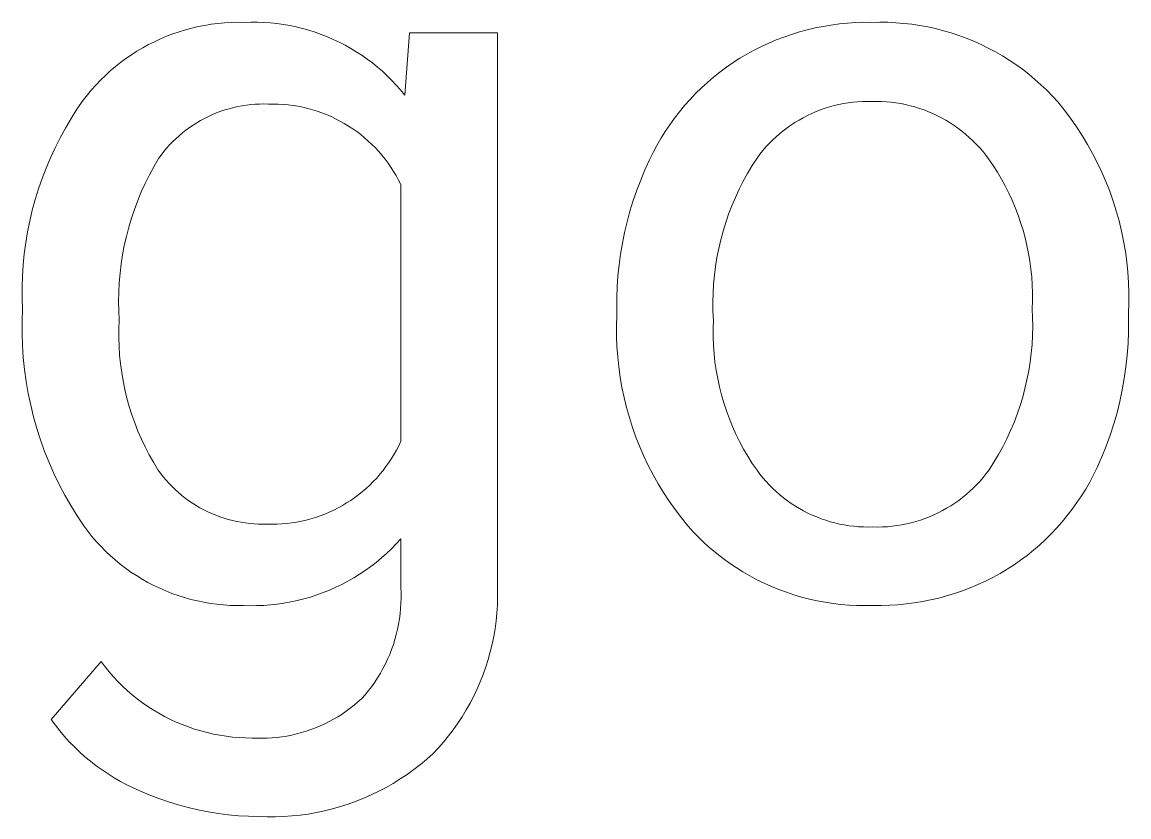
# Model space of a CAD drawing. Header units: millimetres. Extents: x 373 to 3451, y -552 to 1598.
# Drawn here: x 2631.74 to 2674.4, y -317.25 to -286.65 of the extents above; entities that cross this region are included whole.
import ezdxf

# ---------------------------------------------------------------- set-up
doc = ezdxf.new("R2010")
doc.units = ezdxf.units.MM
doc.header["$MEASUREMENT"] = 0
doc.layers.add('Domyślny', color=7, linetype='Continuous', true_color=0x000000)

msp = doc.modelspace()

# ---------------------------------------------------------------- linework, layer by layer
at = {"layer": 'Domyślny', "color": 18, "lineweight": 15, "true_color": 0x000000}
for p, q in [((2637.55, -287.101), (2637.792, -287.018)), ((2637.792, -287.018), (2638.037, -286.944)), ((2638.037, -286.944), (2638.284, -286.878)), ((2638.284, -286.878), (2638.533, -286.82)), ((2638.533, -286.82), (2638.784, -286.77)), ((2638.784, -286.77), (2639.036, -286.729)), ((2639.036, -286.729), (2639.29, -286.697)), ((2639.29, -286.697), (2639.545, -286.674)), ((2639.545, -286.674), (2639.8, -286.659)), ((2639.8, -286.659), (2640.055, -286.652)), ((2640.055, -286.652), (2640.311, -286.655)), ((2640.311, -286.655), (2640.563, -286.647)), ((2640.563, -286.647), (2640.814, -286.648)), ((2640.814, -286.648), (2641.065, -286.658)), ((2641.065, -286.658), (2641.316, -286.676)), ((2641.316, -286.676), (2641.566, -286.702)), ((2641.566, -286.702), (2641.815, -286.737)), ((2641.815, -286.737), (2642.063, -286.78)), ((2642.063, -286.78), (2642.309, -286.831)), ((2642.309, -286.831), (2642.554, -286.891)), ((2642.554, -286.891), (2642.796, -286.959)), ((2642.796, -286.959), (2643.036, -287.035)), ((2643.036, -287.035), (2643.273, -287.119)), ((2661.4, -287.118), (2661.701, -287.026)), ((2661.701, -287.026), (2662.004, -286.943)), ((2662.004, -286.943), (2662.309, -286.871)), ((2662.309, -286.871), (2662.617, -286.809)), ((2662.617, -286.809), (2662.927, -286.757)), ((2662.927, -286.757), (2663.238, -286.716)), ((2663.238, -286.716), (2663.551, -286.685)), ((2663.551, -286.685), (2663.864, -286.664)), ((2663.864, -286.664), (2664.178, -286.654)), ((2664.178, -286.654), (2664.492, -286.655)), ((2664.492, -286.655), (2664.802, -286.649)), ((2664.802, -286.649), (2665.111, -286.653)), ((2665.111, -286.653), (2665.421, -286.668)), ((2665.421, -286.668), (2665.729, -286.693)), ((2665.729, -286.693), (2666.037, -286.729)), ((2666.037, -286.729), (2666.343, -286.775)), ((2666.343, -286.775), (2666.647, -286.832)), ((2666.647, -286.832), (2666.95, -286.898)), ((2666.95, -286.898), (2667.25, -286.976)), ((2667.25, -286.976), (2667.547, -287.063)), ((2636.615, -287.514), (2636.843, -287.399)), ((2636.843, -287.399), (2637.076, -287.292)), ((2637.076, -287.292), (2637.311, -287.192)), ((2637.311, -287.192), (2637.55, -287.101)), ((2643.273, -287.119), (2643.507, -287.211)), ((2643.507, -287.211), (2643.737, -287.311)), ((2643.737, -287.311), (2643.965, -287.419)), ((2643.965, -287.419), (2644.188, -287.534)), ((2646.491, -289.453), (2646.676, -287.054)), ((2646.676, -287.054), (2650.058, -287.054)), ((2650.058, -287.054), (2650.058, -308.188)), ((2660.236, -287.587), (2660.521, -287.455)), ((2660.521, -287.455), (2660.81, -287.333)), ((2660.81, -287.333), (2661.104, -287.221)), ((2661.104, -287.221), (2661.4, -287.118)), ((2667.547, -287.063), (2667.841, -287.16)), ((2667.841, -287.16), (2668.131, -287.267)), ((2668.131, -287.267), (2668.418, -287.384)), ((2668.418, -287.384), (2668.7, -287.511)), ((2635.955, -287.904), (2636.17, -287.766)), ((2636.17, -287.766), (2636.39, -287.636)), ((2636.39, -287.636), (2636.615, -287.514)), ((2644.188, -287.534), (2644.408, -287.656)), ((2644.408, -287.656), (2644.623, -287.786)), ((2644.623, -287.786), (2644.834, -287.924)), ((2659.409, -288.038), (2659.679, -287.879)), ((2659.679, -287.879), (2659.955, -287.728)), ((2659.955, -287.728), (2660.236, -287.587)), ((2668.7, -287.511), (2668.978, -287.647)), ((2668.978, -287.647), (2669.252, -287.792)), ((2669.252, -287.792), (2669.52, -287.947)), ((2635.338, -288.359), (2635.538, -288.201)), ((2635.538, -288.201), (2635.744, -288.049)), ((2635.744, -288.049), (2635.955, -287.904)), ((2644.834, -287.924), (2645.04, -288.068)), ((2645.04, -288.068), (2645.241, -288.219)), ((2645.241, -288.219), (2645.437, -288.376)), ((2658.888, -288.385), (2659.146, -288.207)), ((2659.146, -288.207), (2659.409, -288.038)), ((2669.52, -287.947), (2669.783, -288.11)), ((2669.783, -288.11), (2670.04, -288.283)), ((2670.04, -288.283), (2670.291, -288.464)), ((2634.77, -288.875), (2634.953, -288.697)), ((2634.953, -288.697), (2635.143, -288.525)), ((2635.143, -288.525), (2635.338, -288.359)), ((2645.437, -288.376), (2645.628, -288.541)), ((2645.628, -288.541), (2645.812, -288.711)), ((2645.812, -288.711), (2645.991, -288.888)), ((2658.393, -288.766), (2658.637, -288.571)), ((2658.637, -288.571), (2658.888, -288.385)), ((2670.291, -288.464), (2670.536, -288.653)), ((2670.536, -288.653), (2670.774, -288.851)), ((2634.422, -289.25), (2634.593, -289.06)), ((2634.593, -289.06), (2634.77, -288.875)), ((2645.991, -288.888), (2646.164, -289.071)), ((2646.164, -289.071), (2646.331, -289.259)), ((2657.924, -289.18), (2658.155, -288.969)), ((2658.155, -288.969), (2658.393, -288.766)), ((2670.774, -288.851), (2671.006, -289.057)), ((2671.006, -289.057), (2671.23, -289.27)), ((2634.1, -289.647), (2634.258, -289.446)), ((2634.258, -289.446), (2634.422, -289.25)), ((2646.331, -289.259), (2646.491, -289.453)), ((2657.485, -289.625), (2657.701, -289.399)), ((2657.701, -289.399), (2657.924, -289.18)), ((2671.23, -289.27), (2671.447, -289.491)), ((2671.447, -289.491), (2671.656, -289.719)), ((2633.629, -290.36), (2633.859, -290)), ((2633.859, -290), (2634.1, -289.647)), ((2639.721, -289.979), (2639.558, -290.027)), ((2639.885, -289.936), (2639.721, -289.979)), ((2640.051, -289.899), (2639.885, -289.936)), ((2640.218, -289.868), (2640.051, -289.899)), ((2640.386, -289.842), (2640.218, -289.868)), ((2640.555, -289.822), (2640.386, -289.842)), ((2640.724, -289.808), (2640.555, -289.822)), ((2640.894, -289.8), (2640.724, -289.808)), ((2641.064, -289.798), (2640.894, -289.8)), ((2641.234, -289.801), (2641.064, -289.798)), ((2641.425, -289.799), (2641.234, -289.801)), ((2641.616, -289.804), (2641.425, -289.799)), ((2641.807, -289.815), (2641.616, -289.804)), ((2641.997, -289.833), (2641.807, -289.815)), ((2642.187, -289.857), (2641.997, -289.833)), ((2642.375, -289.888), (2642.187, -289.857)), ((2642.563, -289.926), (2642.375, -289.888)), ((2642.749, -289.97), (2642.563, -289.926)), ((2642.933, -290.02), (2642.749, -289.97)), ((2643.116, -290.077), (2642.933, -290.02)), ((2657.077, -290.099), (2657.277, -289.859)), ((2657.277, -289.859), (2657.485, -289.625)), ((2662.514, -290.026), (2662.343, -290.092)), ((2662.687, -289.965), (2662.514, -290.026)), ((2662.862, -289.91), (2662.687, -289.965)), ((2663.039, -289.862), (2662.862, -289.91)), ((2663.217, -289.82), (2663.039, -289.862)), ((2663.397, -289.783), (2663.217, -289.82)), ((2663.578, -289.754), (2663.397, -289.783)), ((2663.76, -289.73), (2663.578, -289.754)), ((2663.943, -289.713), (2663.76, -289.73)), ((2664.126, -289.702), (2663.943, -289.713)), ((2664.309, -289.697), (2664.126, -289.702)), ((2664.492, -289.699), (2664.309, -289.697)), ((2664.679, -289.697), (2664.492, -289.699)), ((2664.865, -289.702), (2664.679, -289.697)), ((2665.051, -289.713), (2664.865, -289.702)), ((2665.236, -289.73), (2665.051, -289.713)), ((2665.421, -289.754), (2665.236, -289.73)), ((2665.605, -289.785), (2665.421, -289.754)), ((2665.787, -289.821), (2665.605, -289.785)), ((2665.968, -289.864), (2665.787, -289.821)), ((2666.148, -289.913), (2665.968, -289.864)), ((2666.326, -289.969), (2666.148, -289.913)), ((2666.502, -290.03), (2666.326, -289.969)), ((2671.656, -289.719), (2671.907, -290.03)), ((2633.411, -290.728), (2633.629, -290.36)), ((2638.625, -290.432), (2638.478, -290.518)), ((2638.774, -290.351), (2638.625, -290.432)), ((2638.926, -290.276), (2638.774, -290.351)), ((2639.081, -290.205), (2638.926, -290.276)), ((2639.238, -290.141), (2639.081, -290.205)), ((2639.397, -290.081), (2639.238, -290.141)), ((2639.558, -290.027), (2639.397, -290.081)), ((2643.296, -290.14), (2643.116, -290.077)), ((2643.474, -290.209), (2643.296, -290.14)), ((2643.65, -290.285), (2643.474, -290.209)), ((2643.823, -290.367), (2643.65, -290.285)), ((2643.993, -290.454), (2643.823, -290.367)), ((2656.703, -290.6), (2656.886, -290.346)), ((2656.886, -290.346), (2657.077, -290.099)), ((2661.686, -290.416), (2661.529, -290.511)), ((2661.846, -290.327), (2661.686, -290.416)), ((2662.009, -290.243), (2661.846, -290.327)), ((2662.175, -290.165), (2662.009, -290.243)), ((2662.343, -290.092), (2662.175, -290.165)), ((2666.675, -290.098), (2666.502, -290.03)), ((2666.847, -290.171), (2666.675, -290.098)), ((2667.015, -290.25), (2666.847, -290.171)), ((2667.181, -290.335), (2667.015, -290.25)), ((2667.343, -290.426), (2667.181, -290.335)), ((2667.503, -290.523), (2667.343, -290.426)), ((2671.907, -290.03), (2672.148, -290.35)), ((2672.148, -290.35), (2672.377, -290.677)), ((2633.206, -291.103), (2633.411, -290.728)), ((2638.057, -290.805), (2637.923, -290.91)), ((2638.194, -290.704), (2638.057, -290.805)), ((2638.334, -290.609), (2638.194, -290.704)), ((2638.478, -290.518), (2638.334, -290.609)), ((2644.16, -290.548), (2643.993, -290.454)), ((2644.323, -290.647), (2644.16, -290.548)), ((2644.483, -290.751), (2644.323, -290.647)), ((2644.639, -290.862), (2644.483, -290.751)), ((2644.792, -290.977), (2644.639, -290.862)), ((2656.364, -291.125), (2656.529, -290.86)), ((2656.529, -290.86), (2656.703, -290.6)), ((2661.079, -290.828), (2660.937, -290.944)), ((2661.225, -290.717), (2661.079, -290.828)), ((2661.375, -290.612), (2661.225, -290.717)), ((2661.529, -290.511), (2661.375, -290.612)), ((2667.659, -290.624), (2667.503, -290.523)), ((2667.811, -290.732), (2667.659, -290.624)), ((2667.96, -290.844), (2667.811, -290.732)), ((2668.104, -290.961), (2667.96, -290.844)), ((2672.377, -290.677), (2672.595, -291.012)), ((2633.014, -291.484), (2633.206, -291.103)), ((2637.546, -291.252), (2637.428, -291.374)), ((2637.668, -291.134), (2637.546, -291.252)), ((2637.794, -291.019), (2637.668, -291.134)), ((2637.923, -290.91), (2637.794, -291.019)), ((2644.94, -291.098), (2644.792, -290.977)), ((2645.084, -291.224), (2644.94, -291.098)), ((2645.223, -291.355), (2645.084, -291.224)), ((2656.208, -291.396), (2656.364, -291.125)), ((2660.665, -291.19), (2660.535, -291.32)), ((2660.799, -291.065), (2660.665, -291.19)), ((2660.937, -290.944), (2660.799, -291.065)), ((2668.245, -291.084), (2668.104, -290.961)), ((2668.381, -291.211), (2668.245, -291.084)), ((2668.513, -291.342), (2668.381, -291.211)), ((2672.595, -291.012), (2672.802, -291.354)), ((2632.834, -291.872), (2633.014, -291.484)), ((2637.205, -291.631), (2637.101, -291.765)), ((2637.314, -291.501), (2637.205, -291.631)), ((2637.428, -291.374), (2637.314, -291.501)), ((2645.358, -291.49), (2645.223, -291.355)), ((2645.488, -291.631), (2645.358, -291.49)), ((2645.613, -291.775), (2645.488, -291.631)), ((2655.924, -291.953), (2656.061, -291.672)), ((2656.061, -291.672), (2656.208, -291.396)), ((2660.29, -291.593), (2660.175, -291.735)), ((2660.411, -291.454), (2660.29, -291.593)), ((2660.535, -291.32), (2660.411, -291.454)), ((2668.64, -291.479), (2668.513, -291.342)), ((2668.762, -291.619), (2668.64, -291.479)), ((2668.879, -291.764), (2668.762, -291.619)), ((2672.802, -291.354), (2672.997, -291.703)), ((2672.997, -291.703), (2673.18, -292.058)), ((2632.668, -292.266), (2632.834, -291.872)), ((2637.001, -291.902), (2636.819, -292.214)), ((2637.101, -291.765), (2637.001, -291.902)), ((2645.733, -291.924), (2645.613, -291.775)), ((2645.847, -292.077), (2645.733, -291.924)), ((2645.957, -292.234), (2645.847, -292.077)), ((2655.747, -292.337), (2655.924, -291.953)), ((2660.065, -291.882), (2659.877, -292.173)), ((2660.175, -291.735), (2660.065, -291.882)), ((2668.992, -291.912), (2668.879, -291.764)), ((2669.164, -292.165), (2668.992, -291.912)), ((2673.18, -292.058), (2673.351, -292.42)), ((2632.515, -292.665), (2632.668, -292.266)), ((2636.647, -292.532), (2636.487, -292.856)), ((2636.819, -292.214), (2636.647, -292.532)), ((2646.06, -292.394), (2645.957, -292.234)), ((2646.159, -292.558), (2646.06, -292.394)), ((2646.251, -292.726), (2646.159, -292.558)), ((2655.583, -292.727), (2655.747, -292.337)), ((2659.7, -292.47), (2659.533, -292.773)), ((2659.877, -292.173), (2659.7, -292.47)), ((2669.328, -292.424), (2669.164, -292.165)), ((2669.484, -292.687), (2669.328, -292.424)), ((2673.351, -292.42), (2673.51, -292.787)), ((2632.375, -293.069), (2632.515, -292.665)), ((2636.487, -292.856), (2636.338, -293.185)), ((2646.338, -292.896), (2646.251, -292.726)), ((2646.338, -302.786), (2646.338, -292.896)), ((2655.432, -293.122), (2655.583, -292.727)), ((2659.533, -292.773), (2659.376, -293.082)), ((2669.63, -292.956), (2669.484, -292.687)), ((2669.768, -293.229), (2669.63, -292.956)), ((2673.51, -292.787), (2673.656, -293.159)), ((2632.249, -293.477), (2632.375, -293.069)), ((2636.338, -293.185), (2636.199, -293.519)), ((2655.294, -293.521), (2655.432, -293.122)), ((2659.23, -293.396), (2659.095, -293.715)), ((2659.376, -293.082), (2659.23, -293.396)), ((2669.896, -293.507), (2669.768, -293.229)), ((2673.656, -293.159), (2673.789, -293.536)), ((2632.137, -293.889), (2632.249, -293.477)), ((2636.073, -293.857), (2635.958, -294.2)), ((2636.199, -293.519), (2636.073, -293.857)), ((2655.169, -293.925), (2655.294, -293.521)), ((2659.095, -293.715), (2658.971, -294.039)), ((2670.015, -293.789), (2669.896, -293.507)), ((2670.125, -294.075), (2670.015, -293.789)), ((2673.789, -293.536), (2673.909, -293.917)), ((2632.039, -294.305), (2632.137, -293.889)), ((2635.958, -294.2), (2635.854, -294.546)), ((2655.058, -294.333), (2655.169, -293.925)), ((2658.971, -294.039), (2658.858, -294.366)), ((2670.225, -294.364), (2670.125, -294.075)), ((2673.909, -293.917), (2674.017, -294.302)), ((2631.954, -294.724), (2632.039, -294.305)), ((2635.854, -294.546), (2635.763, -294.896)), ((2654.96, -294.744), (2655.058, -294.333)), ((2658.757, -294.697), (2658.667, -295.032)), ((2658.858, -294.366), (2658.757, -294.697)), ((2670.316, -294.657), (2670.225, -294.364)), ((2670.396, -294.952), (2670.316, -294.657)), ((2674.017, -294.302), (2674.111, -294.69)), ((2674.111, -294.69), (2674.192, -295.082)), ((2631.884, -295.146), (2631.954, -294.724)), ((2635.763, -294.896), (2635.683, -295.248)), ((2654.876, -295.159), (2654.96, -294.744)), ((2658.667, -295.032), (2658.588, -295.369)), ((2670.467, -295.25), (2670.396, -294.952)), ((2674.192, -295.082), (2674.26, -295.476)), ((2631.787, -295.995), (2631.828, -295.57)), ((2631.828, -295.57), (2631.884, -295.146)), ((2635.683, -295.248), (2635.616, -295.603)), ((2654.806, -295.576), (2654.876, -295.159)), ((2658.588, -295.369), (2658.521, -295.709)), ((2670.528, -295.55), (2670.467, -295.25)), ((2670.579, -295.851), (2670.528, -295.55)), ((2674.26, -295.476), (2674.314, -295.872)), ((2631.76, -296.421), (2631.787, -295.995)), ((2635.56, -295.96), (2635.517, -296.319)), ((2635.616, -295.603), (2635.56, -295.96)), ((2654.707, -296.415), (2654.749, -295.995)), ((2654.749, -295.995), (2654.806, -295.576)), ((2658.521, -295.709), (2658.466, -296.051)), ((2670.62, -296.155), (2670.579, -295.851)), ((2674.314, -295.872), (2674.355, -296.269)), ((2631.747, -296.849), (2631.76, -296.421)), ((2635.517, -296.319), (2635.486, -296.679)), ((2654.679, -296.837), (2654.707, -296.415)), ((2658.423, -296.394), (2658.391, -296.739)), ((2658.466, -296.051), (2658.423, -296.394)), ((2670.651, -296.459), (2670.62, -296.155)), ((2674.355, -296.269), (2674.382, -296.668)), ((2631.748, -297.276), (2631.747, -296.849)), ((2635.486, -296.679), (2635.467, -297.04)), ((2654.664, -297.26), (2654.679, -296.837)), ((2658.391, -296.739), (2658.372, -297.085)), ((2670.671, -296.765), (2670.651, -296.459)), ((2670.682, -297.071), (2670.671, -296.765)), ((2674.382, -296.668), (2674.396, -297.068)), ((2631.764, -297.703), (2631.748, -297.276)), ((2635.467, -297.04), (2635.46, -297.401)), ((2654.664, -297.683), (2654.664, -297.26)), ((2658.372, -297.085), (2658.364, -297.431)), ((2670.682, -297.377), (2670.682, -297.071)), ((2674.396, -297.068), (2674.396, -297.467)), ((2631.746, -298.167), (2631.764, -297.703)), ((2635.46, -297.401), (2635.466, -297.762)), ((2654.664, -297.939), (2654.664, -297.683)), ((2658.364, -297.431), (2658.368, -297.777)), ((2670.672, -297.683), (2670.682, -297.377)), ((2670.688, -298.026), (2670.672, -297.683)), ((2674.396, -297.467), (2674.382, -297.867)), ((2635.466, -297.762), (2635.484, -298.123)), ((2635.484, -298.123), (2635.471, -298.459)), ((2654.652, -298.337), (2654.664, -297.939)), ((2658.368, -297.777), (2658.384, -298.123)), ((2658.384, -298.123), (2658.374, -298.446)), ((2670.692, -298.37), (2670.688, -298.026)), ((2674.382, -298.123), (2674.381, -298.574)), ((2674.382, -297.867), (2674.382, -298.123)), ((2631.745, -298.632), (2631.746, -298.167)), ((2635.471, -298.459), (2635.47, -298.795)), ((2654.653, -298.735), (2654.652, -298.337)), ((2658.374, -298.446), (2658.375, -298.768)), ((2670.684, -298.714), (2670.692, -298.37)), ((2631.76, -299.096), (2631.745, -298.632)), ((2635.47, -298.795), (2635.481, -299.131)), ((2654.668, -299.132), (2654.653, -298.735)), ((2658.375, -298.768), (2658.388, -299.091)), ((2670.665, -299.057), (2670.684, -298.714)), ((2674.381, -298.574), (2674.364, -299.024)), ((2631.791, -299.56), (2631.76, -299.096)), ((2635.481, -299.131), (2635.502, -299.466)), ((2654.696, -299.53), (2654.668, -299.132)), ((2658.388, -299.091), (2658.411, -299.413)), ((2670.591, -299.74), (2670.634, -299.399)), ((2670.634, -299.399), (2670.665, -299.057)), ((2674.364, -299.024), (2674.332, -299.473)), ((2631.838, -300.022), (2631.791, -299.56)), ((2635.502, -299.466), (2635.536, -299.8)), ((2635.536, -299.8), (2635.581, -300.133)), ((2654.738, -299.925), (2654.696, -299.53)), ((2658.411, -299.413), (2658.446, -299.734)), ((2658.446, -299.734), (2658.492, -300.053)), ((2670.536, -300.08), (2670.591, -299.74)), ((2674.332, -299.473), (2674.284, -299.92)), ((2631.901, -300.483), (2631.838, -300.022)), ((2635.581, -300.133), (2635.637, -300.464)), ((2654.793, -300.32), (2654.738, -299.925)), ((2658.492, -300.053), (2658.55, -300.37)), ((2670.47, -300.417), (2670.536, -300.08)), ((2674.284, -299.92), (2674.221, -300.366)), ((2631.98, -300.941), (2631.901, -300.483)), ((2635.637, -300.464), (2635.705, -300.793)), ((2654.862, -300.712), (2654.793, -300.32)), ((2658.55, -300.37), (2658.618, -300.686)), ((2658.618, -300.686), (2658.697, -300.999)), ((2670.393, -300.752), (2670.47, -300.417)), ((2674.221, -300.366), (2674.143, -300.81)), ((2632.075, -301.395), (2631.98, -300.941)), ((2635.705, -300.793), (2635.784, -301.12)), ((2654.943, -301.101), (2654.862, -300.712)), ((2655.038, -301.488), (2654.943, -301.101)), ((2658.697, -300.999), (2658.787, -301.309)), ((2670.203, -301.413), (2670.304, -301.084)), ((2670.304, -301.084), (2670.393, -300.752)), ((2674.143, -300.81), (2674.049, -301.25)), ((2632.186, -301.847), (2632.075, -301.395)), ((2635.784, -301.12), (2635.874, -301.443)), ((2635.874, -301.443), (2635.975, -301.764)), ((2655.146, -301.871), (2655.038, -301.488)), ((2658.787, -301.309), (2658.888, -301.615)), ((2670.092, -301.738), (2670.203, -301.413)), ((2674.049, -301.25), (2673.94, -301.687)), ((2632.312, -302.294), (2632.186, -301.847)), ((2635.975, -301.764), (2636.087, -302.08)), ((2655.267, -302.25), (2655.146, -301.871)), ((2658.888, -301.615), (2659, -301.918)), ((2659, -301.918), (2659.122, -302.217)), ((2669.97, -302.06), (2670.092, -301.738)), ((2673.94, -301.687), (2673.816, -302.12)), ((2632.454, -302.736), (2632.312, -302.294)), ((2636.087, -302.08), (2636.21, -302.393)), ((2636.21, -302.393), (2636.343, -302.701)), ((2655.401, -302.625), (2655.267, -302.25)), ((2659.122, -302.217), (2659.254, -302.511)), ((2669.692, -302.689), (2669.836, -302.377)), ((2669.836, -302.377), (2669.97, -302.06)), ((2673.816, -302.12), (2673.677, -302.548)), ((2632.611, -303.174), (2632.454, -302.736)), ((2636.343, -302.701), (2636.487, -303.005)), ((2646.257, -302.957), (2646.338, -302.786)), ((2655.547, -302.995), (2655.401, -302.625)), ((2659.254, -302.511), (2659.396, -302.8)), ((2659.396, -302.8), (2659.549, -303.085)), ((2669.538, -302.996), (2669.692, -302.689)), ((2673.677, -302.548), (2673.524, -302.972)), ((2632.783, -303.605), (2632.611, -303.174)), ((2636.487, -303.005), (2636.641, -303.303)), ((2646.077, -303.289), (2646.17, -303.125)), ((2646.17, -303.125), (2646.257, -302.957)), ((2655.706, -303.36), (2655.547, -302.995)), ((2659.549, -303.085), (2659.711, -303.364)), ((2669.372, -303.298), (2669.538, -302.996)), ((2673.524, -302.972), (2673.355, -303.389)), ((2632.97, -304.03), (2632.783, -303.605)), ((2636.641, -303.303), (2636.806, -303.596)), ((2636.806, -303.596), (2636.98, -303.883)), ((2645.766, -303.762), (2645.876, -303.608)), ((2645.876, -303.608), (2645.979, -303.451)), ((2645.979, -303.451), (2646.077, -303.289)), ((2655.877, -303.72), (2655.706, -303.36)), ((2659.711, -303.364), (2659.883, -303.637)), ((2659.883, -303.637), (2660.065, -303.904)), ((2669.012, -303.883), (2669.197, -303.593)), ((2669.197, -303.593), (2669.372, -303.298)), ((2673.355, -303.389), (2673.173, -303.801)), ((2633.172, -304.449), (2632.97, -304.03)), ((2636.98, -303.883), (2637.08, -304.02)), ((2637.08, -304.02), (2637.184, -304.153)), ((2645.408, -304.201), (2645.532, -304.059)), ((2645.532, -304.059), (2645.652, -303.913)), ((2645.652, -303.913), (2645.766, -303.762)), ((2656.06, -304.073), (2655.877, -303.72)), ((2656.255, -304.42), (2656.06, -304.073)), ((2660.065, -303.904), (2660.176, -304.051)), ((2660.176, -304.051), (2660.292, -304.195)), ((2668.785, -304.176), (2668.901, -304.032)), ((2668.901, -304.032), (2669.012, -303.883)), ((2673.036, -304.081), (2672.89, -304.356)), ((2673.173, -303.801), (2673.036, -304.081)), ((2633.388, -304.86), (2633.172, -304.449)), ((2637.184, -304.153), (2637.293, -304.283)), ((2637.293, -304.283), (2637.406, -304.408)), ((2637.406, -304.408), (2637.523, -304.53)), ((2645.006, -304.599), (2645.144, -304.471)), ((2645.144, -304.471), (2645.278, -304.338)), ((2645.278, -304.338), (2645.408, -304.201)), ((2656.462, -304.761), (2656.255, -304.42)), ((2660.292, -304.195), (2660.414, -304.334)), ((2660.414, -304.334), (2660.54, -304.469)), ((2660.54, -304.469), (2660.671, -304.6)), ((2668.406, -304.584), (2668.537, -304.453)), ((2668.537, -304.453), (2668.663, -304.317)), ((2668.663, -304.317), (2668.785, -304.176)), ((2672.89, -304.356), (2672.734, -304.626)), ((2633.619, -305.264), (2633.388, -304.86)), ((2637.523, -304.53), (2637.644, -304.648)), ((2637.644, -304.648), (2637.77, -304.761)), ((2637.77, -304.761), (2637.899, -304.87)), ((2637.899, -304.87), (2638.032, -304.975)), ((2644.409, -305.061), (2644.564, -304.953)), ((2644.564, -304.953), (2644.715, -304.84)), ((2644.715, -304.84), (2644.863, -304.722)), ((2644.863, -304.722), (2645.006, -304.599)), ((2656.68, -305.094), (2656.462, -304.761)), ((2660.671, -304.6), (2660.806, -304.726)), ((2660.806, -304.726), (2660.945, -304.847)), ((2660.945, -304.847), (2661.089, -304.964)), ((2667.84, -305.063), (2667.988, -304.951)), ((2667.988, -304.951), (2668.132, -304.834)), ((2668.132, -304.834), (2668.271, -304.711)), ((2668.271, -304.711), (2668.406, -304.584)), ((2672.57, -304.891), (2672.396, -305.15)), ((2672.734, -304.626), (2672.57, -304.891)), ((2633.863, -305.659), (2633.619, -305.264)), ((2638.032, -304.975), (2638.168, -305.075)), ((2638.168, -305.075), (2638.308, -305.17)), ((2638.308, -305.17), (2638.45, -305.26)), ((2638.45, -305.26), (2638.596, -305.346)), ((2638.596, -305.346), (2638.745, -305.426)), ((2643.754, -305.436), (2643.923, -305.351)), ((2643.923, -305.351), (2644.088, -305.26)), ((2644.088, -305.26), (2644.25, -305.163)), ((2644.25, -305.163), (2644.409, -305.061)), ((2656.909, -305.419), (2656.68, -305.094)), ((2661.089, -304.964), (2661.236, -305.075)), ((2661.236, -305.075), (2661.388, -305.181)), ((2661.388, -305.181), (2661.543, -305.282)), ((2661.543, -305.282), (2661.701, -305.377)), ((2661.701, -305.377), (2661.863, -305.467)), ((2667.212, -305.458), (2667.374, -305.368)), ((2667.374, -305.368), (2667.533, -305.272)), ((2667.533, -305.272), (2667.688, -305.17)), ((2667.688, -305.17), (2667.84, -305.063)), ((2672.396, -305.15), (2672.214, -305.403)), ((2634.121, -306.046), (2633.863, -305.659)), ((2638.745, -305.426), (2638.897, -305.501)), ((2638.897, -305.501), (2639.051, -305.571)), ((2639.051, -305.571), (2639.207, -305.636)), ((2639.207, -305.636), (2639.365, -305.695)), ((2639.365, -305.695), (2639.525, -305.749)), ((2639.525, -305.749), (2639.687, -305.797)), ((2639.687, -305.797), (2639.851, -305.839)), ((2642.69, -305.819), (2642.873, -305.771)), ((2642.873, -305.771), (2643.054, -305.716)), ((2643.054, -305.716), (2643.232, -305.655)), ((2643.232, -305.655), (2643.409, -305.588)), ((2643.409, -305.588), (2643.583, -305.515)), ((2643.583, -305.515), (2643.754, -305.436)), ((2657.149, -305.736), (2656.909, -305.419)), ((2657.4, -306.046), (2657.149, -305.736)), ((2661.863, -305.467), (2662.027, -305.551)), ((2662.027, -305.551), (2662.195, -305.629)), ((2662.195, -305.629), (2662.365, -305.702)), ((2662.365, -305.702), (2662.538, -305.768)), ((2662.538, -305.768), (2662.712, -305.828)), ((2666.361, -305.823), (2666.536, -305.762)), ((2666.536, -305.762), (2666.709, -305.695)), ((2666.709, -305.695), (2666.879, -305.622)), ((2666.879, -305.622), (2667.047, -305.543)), ((2667.047, -305.543), (2667.212, -305.458)), ((2672.024, -305.65), (2671.825, -305.891)), ((2672.214, -305.403), (2672.024, -305.65)), ((2634.274, -306.25), (2634.121, -306.046)), ((2639.851, -305.839), (2640.016, -305.876)), ((2640.016, -305.876), (2640.182, -305.907)), ((2640.182, -305.907), (2640.349, -305.933)), ((2640.349, -305.933), (2640.517, -305.953)), ((2640.517, -305.953), (2640.686, -305.967)), ((2640.686, -305.967), (2640.855, -305.975)), ((2640.855, -305.975), (2641.024, -305.977)), ((2641.024, -305.977), (2641.193, -305.974)), ((2641.193, -305.974), (2641.381, -305.977)), ((2641.381, -305.977), (2641.57, -305.974)), ((2641.57, -305.974), (2641.759, -305.965)), ((2641.759, -305.965), (2641.947, -305.949)), ((2641.947, -305.949), (2642.134, -305.926)), ((2642.134, -305.926), (2642.321, -305.897)), ((2642.321, -305.897), (2642.506, -305.861)), ((2642.506, -305.861), (2642.69, -305.819)), ((2657.608, -306.273), (2657.4, -306.046)), ((2662.712, -305.828), (2662.889, -305.882)), ((2662.889, -305.882), (2663.068, -305.93)), ((2663.068, -305.93), (2663.248, -305.972)), ((2663.248, -305.972), (2663.429, -306.008)), ((2663.429, -306.008), (2663.612, -306.037)), ((2663.612, -306.037), (2663.795, -306.06)), ((2663.795, -306.06), (2663.979, -306.076)), ((2663.979, -306.076), (2664.164, -306.086)), ((2664.164, -306.086), (2664.348, -306.089)), ((2664.348, -306.089), (2664.533, -306.087)), ((2664.533, -306.087), (2664.719, -306.089)), ((2664.719, -306.089), (2664.904, -306.085)), ((2664.904, -306.085), (2665.09, -306.075)), ((2665.09, -306.075), (2665.274, -306.058)), ((2665.274, -306.058), (2665.458, -306.035)), ((2665.458, -306.035), (2665.642, -306.005)), ((2665.642, -306.005), (2665.824, -305.969)), ((2665.824, -305.969), (2666.004, -305.927)), ((2666.004, -305.927), (2666.183, -305.878)), ((2666.183, -305.878), (2666.361, -305.823)), ((2671.619, -306.124), (2671.404, -306.35)), ((2671.825, -305.891), (2671.619, -306.124)), ((2634.433, -306.449), (2634.274, -306.25)), ((2634.6, -306.643), (2634.433, -306.449)), ((2634.773, -306.83), (2634.6, -306.643)), ((2646.338, -306.548), (2646.16, -306.741)), ((2646.338, -308.413), (2646.338, -306.548)), ((2657.824, -306.494), (2657.608, -306.273)), ((2658.047, -306.707), (2657.824, -306.494)), ((2671.183, -306.569), (2670.954, -306.781)), ((2671.404, -306.35), (2671.183, -306.569)), ((2634.952, -307.012), (2634.773, -306.83)), ((2635.138, -307.187), (2634.952, -307.012)), ((2645.977, -306.927), (2645.787, -307.108)), ((2646.16, -306.741), (2645.977, -306.927)), ((2658.277, -306.913), (2658.047, -306.707)), ((2658.514, -307.11), (2658.277, -306.913)), ((2670.718, -306.984), (2670.475, -307.18)), ((2670.954, -306.781), (2670.718, -306.984)), ((2635.329, -307.356), (2635.138, -307.187)), ((2635.527, -307.518), (2635.329, -307.356)), ((2645.389, -307.448), (2645.182, -307.608)), ((2645.591, -307.281), (2645.389, -307.448)), ((2645.787, -307.108), (2645.591, -307.281)), ((2658.758, -307.299), (2658.514, -307.11)), ((2659.008, -307.48), (2658.758, -307.299)), ((2659.264, -307.653), (2659.008, -307.48)), ((2670.226, -307.367), (2669.97, -307.546)), ((2670.475, -307.18), (2670.226, -307.367)), ((2635.729, -307.673), (2635.527, -307.518)), ((2635.937, -307.821), (2635.729, -307.673)), ((2636.15, -307.961), (2635.937, -307.821)), ((2644.751, -307.906), (2644.528, -308.044)), ((2644.969, -307.761), (2644.751, -307.906)), ((2645.182, -307.608), (2644.969, -307.761)), ((2659.525, -307.816), (2659.264, -307.653)), ((2659.792, -307.971), (2659.525, -307.816)), ((2669.433, -307.878), (2669.152, -308.03)), ((2669.709, -307.716), (2669.433, -307.878)), ((2669.97, -307.546), (2669.709, -307.716)), ((2636.368, -308.094), (2636.15, -307.961)), ((2636.59, -308.22), (2636.368, -308.094)), ((2636.817, -308.338), (2636.59, -308.22)), ((2637.047, -308.448), (2636.817, -308.338)), ((2644.069, -308.296), (2643.833, -308.41)), ((2644.301, -308.174), (2644.069, -308.296)), ((2644.528, -308.044), (2644.301, -308.174)), ((2650.058, -308.188), (2650.069, -308.491)), ((2660.064, -308.116), (2659.792, -307.971)), ((2660.341, -308.252), (2660.064, -308.116)), ((2660.623, -308.379), (2660.341, -308.252)), ((2668.576, -308.305), (2668.281, -308.429)), ((2668.866, -308.172), (2668.576, -308.305)), ((2669.152, -308.03), (2668.866, -308.172)), ((2637.281, -308.549), (2637.047, -308.448)), ((2637.519, -308.643), (2637.281, -308.549)), ((2637.759, -308.729), (2637.519, -308.643)), ((2638.003, -308.806), (2637.759, -308.729)), ((2642.856, -308.784), (2642.604, -308.856)), ((2643.105, -308.703), (2642.856, -308.784)), ((2643.351, -308.614), (2643.105, -308.703)), ((2643.594, -308.516), (2643.351, -308.614)), ((2643.833, -308.41), (2643.594, -308.516)), ((2646.346, -308.616), (2646.338, -308.413)), ((2646.348, -308.818), (2646.346, -308.616)), ((2650.069, -308.491), (2650.07, -308.794)), ((2660.908, -308.496), (2660.623, -308.379)), ((2661.197, -308.603), (2660.908, -308.496)), ((2661.49, -308.7), (2661.197, -308.603)), ((2661.786, -308.788), (2661.49, -308.7)), ((2662.085, -308.865), (2661.786, -308.788)), ((2667.374, -308.739), (2667.066, -308.822)), ((2667.68, -308.646), (2667.374, -308.739)), ((2667.982, -308.542), (2667.68, -308.646)), ((2668.281, -308.429), (2667.982, -308.542)), ((2638.248, -308.874), (2638.003, -308.806)), ((2638.497, -308.934), (2638.248, -308.874)), ((2638.747, -308.985), (2638.497, -308.934)), ((2638.998, -309.028), (2638.747, -308.985)), ((2639.251, -309.062), (2638.998, -309.028)), ((2639.505, -309.087), (2639.251, -309.062)), ((2639.76, -309.104), (2639.505, -309.087)), ((2640.015, -309.111), (2639.76, -309.104)), ((2640.27, -309.11), (2640.015, -309.111)), ((2640.532, -309.117), (2640.27, -309.11)), ((2640.794, -309.116), (2640.532, -309.117)), ((2641.056, -309.106), (2640.794, -309.116)), ((2641.317, -309.086), (2641.056, -309.106)), ((2641.577, -309.058), (2641.317, -309.086)), ((2641.836, -309.021), (2641.577, -309.058)), ((2642.094, -308.975), (2641.836, -309.021)), ((2642.35, -308.92), (2642.094, -308.975)), ((2642.604, -308.856), (2642.35, -308.92)), ((2646.331, -309.224), (2646.343, -309.021)), ((2646.343, -309.021), (2646.348, -308.818)), ((2650.061, -309.098), (2650.041, -309.401)), ((2650.07, -308.794), (2650.061, -309.098)), ((2662.386, -308.932), (2662.085, -308.865)), ((2662.689, -308.988), (2662.386, -308.932)), ((2662.994, -309.035), (2662.689, -308.988)), ((2663.301, -309.071), (2662.994, -309.035)), ((2663.608, -309.096), (2663.301, -309.071)), ((2663.916, -309.111), (2663.608, -309.096)), ((2664.225, -309.116), (2663.916, -309.111)), ((2664.533, -309.11), (2664.225, -309.116)), ((2664.853, -309.111), (2664.533, -309.11)), ((2665.172, -309.101), (2664.853, -309.111)), ((2665.491, -309.081), (2665.172, -309.101)), ((2665.809, -309.051), (2665.491, -309.081)), ((2666.126, -309.009), (2665.809, -309.051)), ((2666.441, -308.957), (2666.126, -309.009)), ((2666.755, -308.895), (2666.441, -308.957)), ((2667.066, -308.822), (2666.755, -308.895)), ((2646.252, -309.827), (2646.285, -309.626)), ((2646.285, -309.626), (2646.312, -309.425)), ((2646.312, -309.425), (2646.331, -309.224)), ((2650.041, -309.401), (2650.011, -309.703)), ((2646.165, -310.223), (2646.212, -310.025)), ((2646.212, -310.025), (2646.252, -309.827)), ((2649.97, -310.003), (2649.919, -310.303)), ((2650.011, -309.703), (2649.97, -310.003)), ((2646.051, -310.612), (2646.111, -310.418)), ((2646.111, -310.418), (2646.165, -310.223)), ((2649.919, -310.303), (2649.858, -310.6)), ((2645.91, -310.992), (2645.983, -310.803)), ((2645.983, -310.803), (2646.051, -310.612)), ((2649.787, -310.895), (2649.705, -311.187)), ((2649.858, -310.6), (2649.787, -310.895)), ((2632.86, -313.496), (2634.787, -311.272)), ((2634.787, -311.272), (2634.939, -311.472)), ((2645.742, -311.361), (2645.829, -311.178)), ((2645.829, -311.178), (2645.91, -310.992)), ((2649.705, -311.187), (2649.614, -311.477)), ((2634.939, -311.472), (2635.098, -311.666)), ((2635.098, -311.666), (2635.263, -311.854)), ((2645.444, -311.891), (2645.55, -311.718)), ((2645.55, -311.718), (2645.649, -311.541)), ((2645.649, -311.541), (2645.742, -311.361)), ((2649.512, -311.763), (2649.401, -312.045)), ((2649.614, -311.477), (2649.512, -311.763)), ((2635.263, -311.854), (2635.435, -312.036)), ((2635.435, -312.036), (2635.613, -312.213)), ((2645.216, -312.226), (2645.333, -312.061)), ((2645.333, -312.061), (2645.444, -311.891)), ((2649.401, -312.045), (2649.28, -312.324)), ((2635.613, -312.213), (2635.797, -312.383)), ((2635.797, -312.383), (2635.987, -312.546)), ((2635.987, -312.546), (2636.183, -312.703)), ((2644.831, -312.697), (2644.965, -312.545)), ((2644.965, -312.545), (2645.093, -312.388)), ((2645.093, -312.388), (2645.216, -312.226)), ((2649.15, -312.598), (2649.01, -312.867)), ((2649.28, -312.324), (2649.15, -312.598)), ((2636.183, -312.703), (2636.384, -312.853)), ((2636.384, -312.853), (2636.589, -312.996)), ((2636.589, -312.996), (2636.8, -313.132)), ((2644.39, -313.068), (2644.541, -312.949)), ((2644.541, -312.949), (2644.688, -312.826)), ((2644.688, -312.826), (2644.831, -312.697)), ((2649.01, -312.867), (2648.861, -313.132)), ((2636.8, -313.132), (2637.016, -313.26)), ((2637.016, -313.26), (2637.235, -313.381)), ((2637.235, -313.381), (2637.459, -313.494)), ((2643.748, -313.489), (2643.914, -313.392)), ((2643.914, -313.392), (2644.076, -313.289)), ((2644.076, -313.289), (2644.235, -313.181)), ((2644.235, -313.181), (2644.39, -313.068)), ((2648.703, -313.391), (2648.537, -313.645)), ((2648.861, -313.132), (2648.703, -313.391)), ((2633.025, -313.72), (2632.86, -313.496)), ((2633.197, -313.939), (2633.025, -313.72)), ((2637.459, -313.494), (2637.686, -313.599)), ((2637.686, -313.599), (2637.917, -313.696)), ((2637.917, -313.696), (2638.152, -313.785)), ((2638.152, -313.785), (2638.389, -313.866)), ((2638.389, -313.866), (2638.629, -313.939)), ((2642.693, -313.95), (2642.875, -313.888)), ((2642.875, -313.888), (2643.055, -313.82)), ((2643.055, -313.82), (2643.232, -313.746)), ((2643.232, -313.746), (2643.407, -313.667)), ((2643.407, -313.667), (2643.579, -313.581)), ((2643.579, -313.581), (2643.748, -313.489)), ((2648.361, -313.892), (2648.177, -314.134)), ((2648.537, -313.645), (2648.361, -313.892)), ((2633.377, -314.151), (2633.197, -313.939)), ((2633.563, -314.356), (2633.377, -314.151)), ((2638.629, -313.939), (2638.871, -314.003)), ((2638.871, -314.003), (2639.115, -314.059)), ((2639.115, -314.059), (2639.361, -314.107)), ((2639.361, -314.107), (2639.609, -314.145)), ((2639.609, -314.145), (2639.858, -314.175)), ((2639.858, -314.175), (2640.108, -314.197)), ((2640.108, -314.197), (2640.358, -314.21)), ((2640.358, -314.21), (2640.608, -314.214)), ((2640.608, -314.214), (2640.8, -314.222)), ((2640.8, -314.222), (2640.993, -314.224)), ((2640.993, -314.224), (2641.185, -314.219)), ((2641.185, -314.219), (2641.376, -314.208)), ((2641.376, -314.208), (2641.568, -314.19)), ((2641.568, -314.19), (2641.758, -314.166)), ((2641.758, -314.166), (2641.948, -314.136)), ((2641.948, -314.136), (2642.137, -314.099)), ((2642.137, -314.099), (2642.324, -314.056)), ((2642.324, -314.056), (2642.509, -314.006)), ((2642.509, -314.006), (2642.693, -313.95)), ((2648.177, -314.134), (2647.985, -314.369)), ((2633.757, -314.555), (2633.563, -314.356)), ((2633.958, -314.747), (2633.757, -314.555)), ((2634.165, -314.932), (2633.958, -314.747)), ((2647.785, -314.597), (2647.578, -314.819)), ((2647.985, -314.369), (2647.785, -314.597)), ((2634.379, -315.11), (2634.165, -314.932)), ((2634.599, -315.28), (2634.379, -315.11)), ((2647.34, -315.03), (2647.094, -315.233)), ((2647.578, -314.819), (2647.34, -315.03)), ((2634.824, -315.442), (2634.599, -315.28)), ((2635.055, -315.597), (2634.824, -315.442)), ((2635.292, -315.743), (2635.055, -315.597)), ((2646.583, -315.614), (2646.318, -315.79)), ((2646.842, -315.428), (2646.583, -315.614)), ((2647.094, -315.233), (2646.842, -315.428)), ((2635.533, -315.881), (2635.292, -315.743)), ((2635.779, -316.01), (2635.533, -315.881)), ((2636.029, -316.131), (2635.779, -316.01)), ((2646.047, -315.958), (2645.771, -316.116)), ((2646.318, -315.79), (2646.047, -315.958)), ((2636.283, -316.243), (2636.029, -316.131)), ((2636.645, -316.398), (2636.283, -316.243)), ((2637.012, -316.54), (2636.645, -316.398)), ((2645.202, -316.403), (2644.91, -316.531)), ((2645.489, -316.264), (2645.202, -316.403)), ((2645.771, -316.116), (2645.489, -316.264)), ((2637.384, -316.669), (2637.012, -316.54)), ((2637.76, -316.786), (2637.384, -316.669)), ((2638.139, -316.889), (2637.76, -316.786)), ((2638.522, -316.979), (2638.139, -316.889)), ((2644.011, -316.855), (2643.705, -316.942)), ((2644.315, -316.757), (2644.011, -316.855)), ((2644.614, -316.649), (2644.315, -316.757)), ((2644.91, -316.531), (2644.614, -316.649)), ((2638.908, -317.056), (2638.522, -316.979)), ((2639.296, -317.119), (2638.908, -317.056)), ((2639.687, -317.169), (2639.296, -317.119)), ((2640.078, -317.205), (2639.687, -317.169)), ((2640.471, -317.228), (2640.078, -317.205)), ((2640.865, -317.237), (2640.471, -317.228)), ((2641.183, -317.248), (2640.865, -317.237)), ((2641.502, -317.248), (2641.183, -317.248)), ((2641.82, -317.237), (2641.502, -317.248)), ((2642.138, -317.215), (2641.82, -317.237)), ((2642.455, -317.183), (2642.138, -317.215)), ((2642.77, -317.139), (2642.455, -317.183)), ((2643.084, -317.084), (2642.77, -317.139)), ((2643.396, -317.018), (2643.084, -317.084)), ((2643.705, -316.942), (2643.396, -317.018))]:
    msp.add_line(p, q, dxfattribs=at)

doc.saveas('drawing.dxf')
